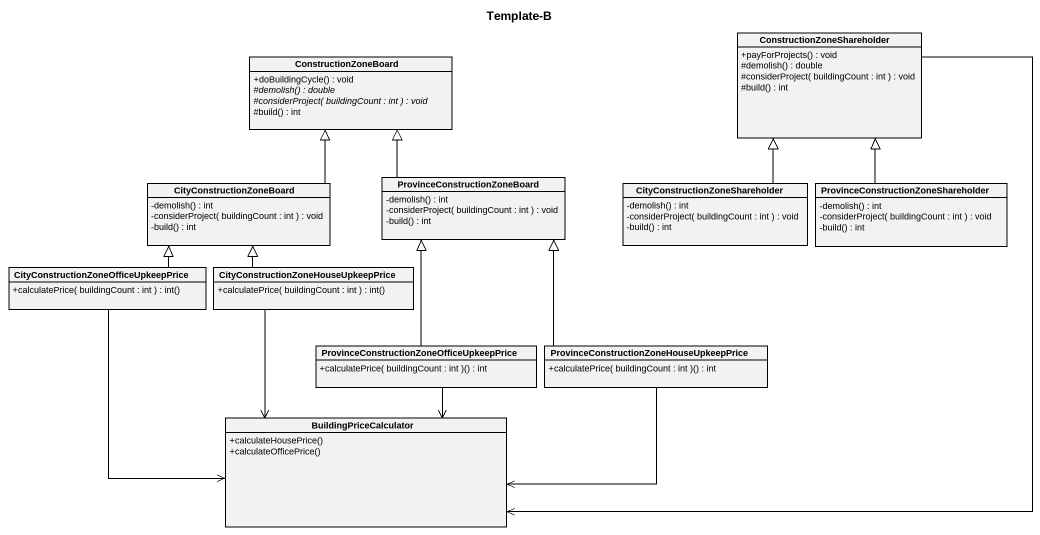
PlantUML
@startuml
title Template-B
hide circle
hide empty members
skinparam classAttributeIconSize 0
class ConstructionZoneBoard {
  +doBuildingCycle() : void
  {abstract} #demolish() : double
  {abstract} #considerProject( buildingCount : int ) : void
  #build() : int
}
class ConstructionZoneShareholder {
  +payForProjects() : void
  #demolish() : double
  #considerProject( buildingCount : int ) : void
  #build() : int
}
class CityConstructionZoneBoard {
  -demolish() : int
  -considerProject( buildingCount : int ) : void
  -build() : int
}
class "ProvinceConstructionZoneBoard" as ProvinceConstructionZoneBoar {
  -demolish() : int
  -considerProject( buildingCount : int ) : void
  -build() : int
}
class "CityConstructionZoneShareholder" as CityConstructionZoneSharehol {
  -demolish() : int
  -considerProject( buildingCount : int ) : void
  -build() : int
}
class "ProvinceConstructionZoneShareholder" as ProvinceConstructionZoneShar {
  -demolish() : int
  -considerProject( buildingCount : int ) : void
  -build() : int
}
class "CityConstructionZoneOfficeUpkeepPrice" as CityConstructionZoneOfficeUp {
  +calculatePrice( buildingCount : int ) : int()
}
class "CityConstructionZoneHouseUpkeepPrice" as CityConstructionZoneHouseUpk {
  +calculatePrice( buildingCount : int ) : int()
}
class "ProvinceConstructionZoneOfficeUpkeepPrice" as ProvinceConstructionZoneOffi {
  +calculatePrice( buildingCount : int )() : int
}
class "ProvinceConstructionZoneHouseUpkeepPrice" as ProvinceConstructionZoneHous {
  +calculatePrice( buildingCount : int )() : int
}
class BuildingPriceCalculator {
  +calculateHousePrice()
  +calculateOfficePrice()
}
ConstructionZoneShareholder --> BuildingPriceCalculator
CityConstructionZoneBoard -up-|> ConstructionZoneBoard
ProvinceConstructionZoneBoar -up-|> ConstructionZoneBoard
CityConstructionZoneSharehol -up-|> ConstructionZoneShareholder
ProvinceConstructionZoneShar -up-|> ConstructionZoneShareholder
CityConstructionZoneOfficeUp -right-|> CityConstructionZoneBoard
CityConstructionZoneOfficeUp --> BuildingPriceCalculator
CityConstructionZoneHouseUpk -up-|> CityConstructionZoneBoard
CityConstructionZoneHouseUpk --> BuildingPriceCalculator
ProvinceConstructionZoneOffi -up-|> ProvinceConstructionZoneBoar
ProvinceConstructionZoneOffi --> BuildingPriceCalculator
ProvinceConstructionZoneHous -up-|> ProvinceConstructionZoneBoar
ProvinceConstructionZoneHous -left-> BuildingPriceCalculator
@enduml
